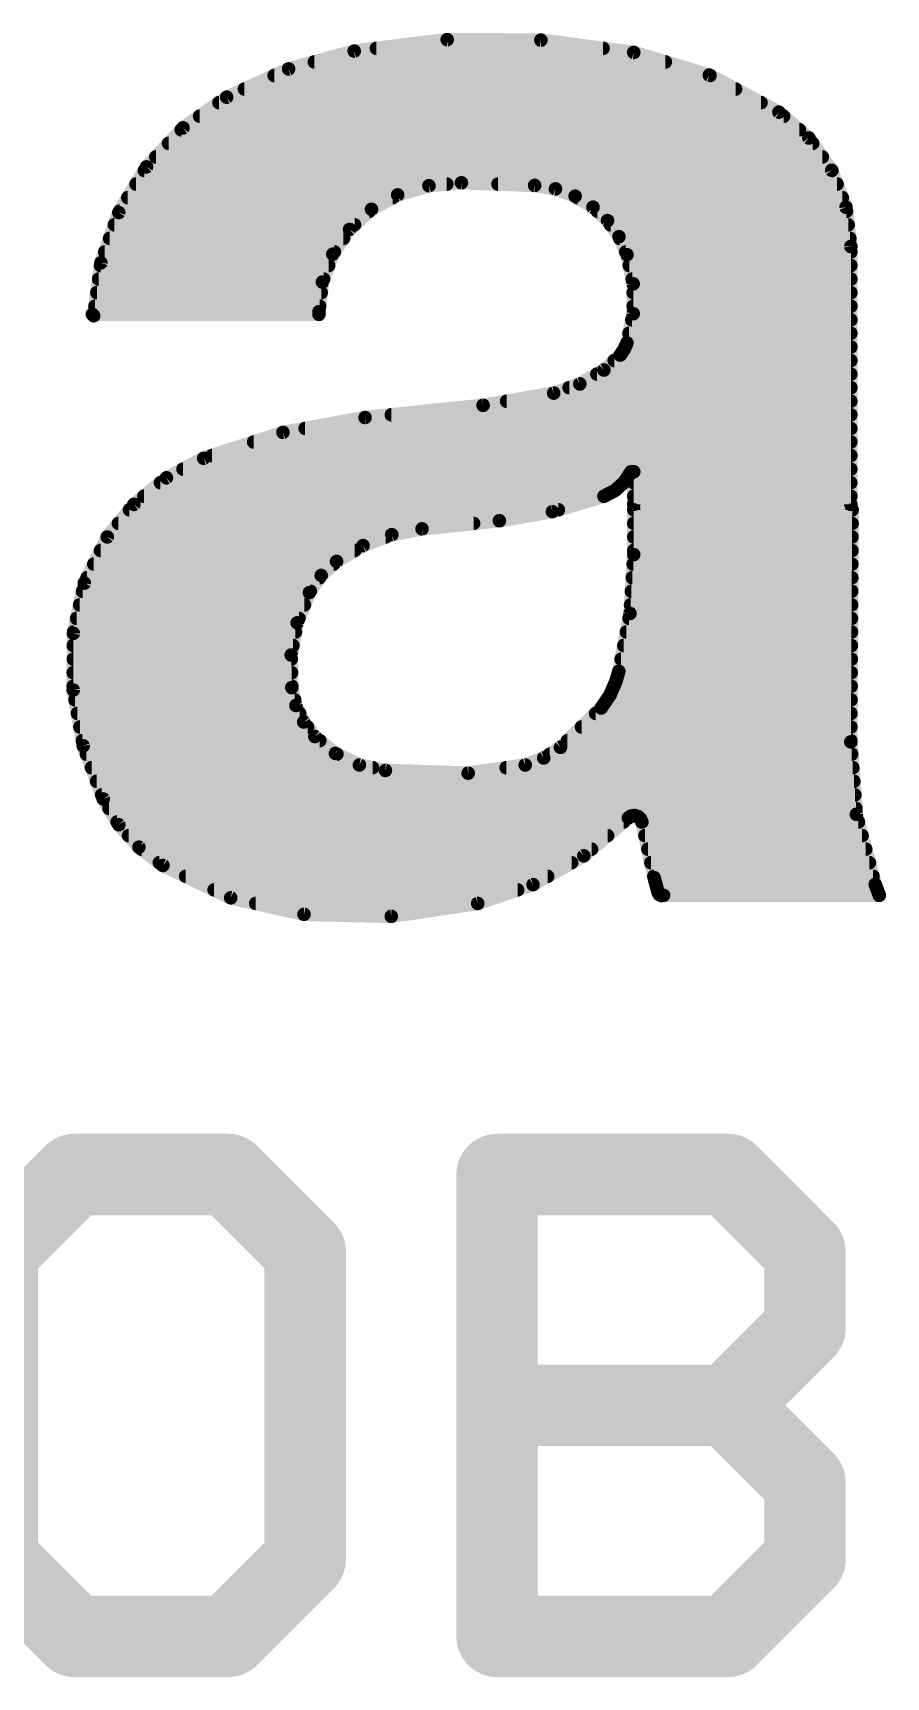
# Model space of a CAD drawing. Extents: x -0.1 to 68.7, y -15.2 to 51.5.
# Drawn here: x 47.514 to 49.111, y 1.651 to 4.728 of the extents above; entities that cross this region are included whole.
import ezdxf

# ---------------------------------------------------------------- set-up
doc = ezdxf.new("R2010")
doc.units = 0
doc.layers.add('21', color=41, linetype='CONTINUOUS')

msp = doc.modelspace()

# ---------------------------------------------------------------- linework, layer by layer
at = {"layer": '21'}
for points, const_width in [([(48.2893, 4.7152), (48.1152, 4.6939)], 0.0254), ([(48.1568, 4.699), (48.581, 4.699)], 0.0254), ([(48.4646, 4.7144), (48.2893, 4.7152)], 0.0254), ([(48.6385, 4.6914), (48.4646, 4.7144)], 0.0254), ([(48.1152, 4.6939), (47.9923, 4.6605)], 0.0254), ([(48.0406, 4.6736), (48.6977, 4.6736)], 0.0254), ([(48.7799, 4.6489), (48.6385, 4.6914)], 0.0254), ([(47.9923, 4.6605), (47.8765, 4.6076)], 0.0254), ([(47.9654, 4.6482), (48.7812, 4.6482)], 0.0254), ([(48.9102, 4.5796), (48.7799, 4.6489)], 0.0254), ([(47.8765, 4.6076), (47.7947, 4.5501)], 0.0254), ([(47.9098, 4.6228), (48.829, 4.6228)], 0.0254), ([(47.8258, 4.572), (48.919, 4.572)], 0.0254), ([(47.862, 4.5974), (48.8767, 4.5974)], 0.0254), ([(48.9664, 4.5313), (48.9102, 4.5796)], 0.0254), ([(47.7947, 4.5501), (47.7264, 4.4772)], 0.0254), ([(47.7914, 4.5466), (48.9486, 4.5466)], 0.0254), ([(47.7676, 4.5212), (48.9735, 4.5212)], 0.0254), ([(49.0091, 4.4708), (48.9664, 4.5313)], 0.0254), ([(47.7439, 4.4958), (48.9914, 4.4958)], 0.0254), ([(47.7264, 4.4772), (47.6744, 4.3918)], 0.0254), ([(47.7223, 4.4704), (49.0093, 4.4704)], 0.0254), ([(49.0358, 4.4017), (49.0091, 4.4708)], 0.0254), ([(47.6914, 4.4196), (48.1872, 4.4196)], 0.0254), ([(47.7068, 4.445), (48.2885, 4.445)], 0.0254), ([(48.1476, 4.3978), (48.1965, 4.4247)], 0.0254), ([(48.1965, 4.4247), (48.2551, 4.442)], 0.0254), ([(48.2551, 4.442), (48.3159, 4.4475)], 0.0254), ([(48.3159, 4.4475), (48.453, 4.4425)], 0.0254), ([(48.3845, 4.445), (49.0191, 4.445)], 0.0254), ([(48.453, 4.4425), (48.4918, 4.4361)], 0.0254), ([(48.4918, 4.4361), (48.5287, 4.4224)], 0.0254), ([(48.5287, 4.4224), (48.5623, 4.4018)], 0.0254), ([(48.5332, 4.4196), (49.0289, 4.4196)], 0.0254), ([(47.6744, 4.3918), (47.641, 4.2976)], 0.0254), ([(47.6759, 4.3942), (48.1436, 4.3942)], 0.0254), ([(48.1064, 4.3602), (48.1476, 4.3978)], 0.0254), ([(48.5623, 4.4018), (48.5894, 4.3767)], 0.0254), ([(48.5705, 4.3942), (49.0367, 4.3942)], 0.0254), ([(49.0449, 4.3282), (49.0358, 4.4017)], 0.0254), ([(47.6663, 4.3688), (48.1158, 4.3688)], 0.0254), ([(48.0752, 4.3139), (48.1064, 4.3602)], 0.0254), ([(48.5894, 4.3767), (48.6108, 4.3467)], 0.0254), ([(48.595, 4.3688), (49.0399, 4.3688)], 0.0254), ([(47.6573, 4.3434), (48.0951, 4.3434)], 0.0254), ([(48.6108, 4.3467), (48.6258, 4.3129)], 0.0254), ([(48.6123, 4.3434), (49.043, 4.3434)], 0.0254), ([(49.0449, 3.8456), (49.0449, 4.3282)], 0.0254), ([(47.641, 4.2976), (47.6275, 4.1986)], 0.0254), ([(47.6482, 4.318), (48.078, 4.318)], 0.0254), ([(48.0558, 4.2616), (48.0752, 4.3139)], 0.0254), ([(48.6235, 4.318), (49.0449, 4.318)], 0.0254), ([(48.6258, 4.3129), (48.6375, 4.2583)], 0.0254), ([(47.6369, 4.2672), (48.0579, 4.2672)], 0.0254), ([(47.6403, 4.2926), (48.0673, 4.2926)], 0.0254), ([(48.6301, 4.2926), (49.0449, 4.2926)], 0.0254), ([(48.6356, 4.2672), (49.0449, 4.2672)], 0.0254), ([(47.6334, 4.2418), (48.0534, 4.2418)], 0.0254), ([(48.0492, 4.2062), (48.0558, 4.2616)], 0.0254), ([(48.6375, 4.2583), (48.6375, 4.2024)], 0.0254), ([(48.6375, 4.2418), (49.0449, 4.2418)], 0.0254), ([(47.6299, 4.2164), (48.0504, 4.2164)], 0.0254), ([(48.0492, 4.2012), (48.0492, 4.2062)], 0.0254), ([(48.6375, 4.2164), (49.0449, 4.2164)], 0.0254), ([(47.625, 4.2012), (48.0492, 4.2012)], 0.0254), ([(47.6275, 4.1986), (47.625, 4.2012)], 0.0254), ([(48.6375, 4.2024), (48.6258, 4.1478)], 0.0254), ([(48.635, 4.191), (49.0449, 4.191)], 0.0254), ([(48.6258, 4.1478), (48.6205, 4.1358)], 0.0254), ([(48.6296, 4.1656), (49.0449, 4.1656)], 0.0254), ([(48.6131, 4.125), (48.5826, 4.097)], 0.0254), ([(48.602, 4.1148), (49.0449, 4.1148)], 0.0254), ([(48.6205, 4.1358), (48.6131, 4.125)], 0.0254), ([(48.6225, 4.1402), (49.0449, 4.1402)], 0.0254), ([(48.5826, 4.097), (48.5376, 4.0711)], 0.0254), ([(48.5694, 4.0894), (49.0449, 4.0894)], 0.0254), ([(48.4886, 4.0538), (48.3565, 4.031)], 0.0254), ([(48.5376, 4.0711), (48.4886, 4.0538)], 0.0254), ([(48.5176, 4.064), (49.0449, 4.064)], 0.0254), ([(48.3565, 4.031), (48.1355, 4.0081)], 0.0254), ([(48.4005, 4.0386), (49.0449, 4.0386)], 0.0254), ([(48.1355, 4.0081), (47.9818, 3.9803)], 0.0254), ([(48.0233, 3.9878), (49.0449, 3.9878)], 0.0254), ([(48.1847, 4.0132), (49.0449, 4.0132)], 0.0254), ([(47.9818, 3.9803), (47.8333, 3.9319)], 0.0254), ([(47.9269, 3.9624), (49.0449, 3.9624)], 0.0254), ([(47.8333, 3.9319), (47.7636, 3.8953)], 0.0254), ([(47.849, 3.937), (49.0449, 3.937)], 0.0254), ([(47.7636, 3.8953), (47.7027, 3.8455)], 0.0254), ([(47.7947, 3.9116), (49.0449, 3.9116)], 0.0254), ([(48.6206, 3.8871), (48.6334, 3.9065)], 0.0254), ([(48.6334, 3.9065), (48.6385, 3.9065)], 0.0254), ([(48.6385, 3.9065), (48.6385, 3.8456)], 0.0254), ([(47.7525, 3.8862), (48.6196, 3.8862)], 0.0254), ([(48.5826, 3.8608), (48.6033, 3.8715)], 0.0254), ([(48.6033, 3.8715), (48.6206, 3.8871)], 0.0254), ([(48.6385, 3.8862), (49.0449, 3.8862)], 0.0254), ([(47.7027, 3.8455), (47.6529, 3.7846)], 0.0254), ([(47.6944, 3.8354), (48.4974, 3.8354)], 0.0254), ([(47.7214, 3.8608), (48.5826, 3.8608)], 0.0254), ([(48.4862, 3.832), (48.5826, 3.8608)], 0.0254), ([(48.6385, 3.8608), (49.0449, 3.8608)], 0.0254), ([(48.6385, 3.8456), (49.0449, 3.8456)], 0.0254), ([(49.0474, 3.8354), (48.6385, 3.8354)], 0.0254), ([(48.6385, 3.8354), (48.6385, 3.7516)], 0.0254), ([(49.0449, 3.4011), (49.0474, 3.8354)], 0.0254), ([(47.6737, 3.81), (48.3387, 3.81)], 0.0254), ([(48.2422, 3.7998), (48.387, 3.8151)], 0.0254), ([(48.387, 3.8151), (48.4862, 3.832)], 0.0254), ([(48.6385, 3.81), (49.0473, 3.81)], 0.0254), ([(47.6529, 3.7846), (47.61, 3.6984)], 0.0254), ([(47.6529, 3.7846), (48.1741, 3.7846)], 0.0254), ([(48.1317, 3.7685), (48.1856, 3.789)], 0.0254), ([(48.1856, 3.789), (48.2422, 3.7998)], 0.0254), ([(48.6385, 3.7846), (49.0471, 3.7846)], 0.0254), ([(47.6403, 3.7592), (48.1162, 3.7592)], 0.0254), ([(48.0822, 3.7389), (48.1317, 3.7685)], 0.0254), ([(48.6385, 3.7516), (48.6315, 3.6415)], 0.0254), ([(48.6385, 3.7592), (49.047, 3.7592)], 0.0254), ([(47.6276, 3.7338), (48.0766, 3.7338)], 0.0254), ([(48.0314, 3.6805), (48.0534, 3.7126)], 0.0254), ([(48.0534, 3.7126), (48.0822, 3.7389)], 0.0254), ([(48.6374, 3.7338), (49.0468, 3.7338)], 0.0254), ([(47.61, 3.6984), (47.5894, 3.6043)], 0.0254), ([(47.6066, 3.683), (48.0331, 3.683)], 0.0254), ([(47.615, 3.7084), (48.0505, 3.7084)], 0.0254), ([(48.0084, 3.6239), (48.0314, 3.6805)], 0.0254), ([(48.6341, 3.683), (49.0465, 3.683)], 0.0254), ([(48.6357, 3.7084), (49.0467, 3.7084)], 0.0254), ([(47.6011, 3.6576), (48.0221, 3.6576)], 0.0254), ([(48.6325, 3.6576), (49.0464, 3.6576)], 0.0254), ([(47.5955, 3.6322), (48.0118, 3.6322)], 0.0254), ([(47.9973, 3.5638), (48.0084, 3.6239)], 0.0254), ([(48.6315, 3.6415), (48.6105, 3.5331)], 0.0254), ([(48.6297, 3.6322), (49.0462, 3.6322)], 0.0254), ([(47.5894, 3.6043), (47.5892, 3.4982)], 0.0254), ([(47.59, 3.6068), (48.0052, 3.6068)], 0.0254), ([(48.6248, 3.6068), (49.0461, 3.6068)], 0.0254), ([(47.5893, 3.5814), (48.0005, 3.5814)], 0.0254), ([(47.9984, 3.5027), (47.9973, 3.5638)], 0.0254), ([(48.6198, 3.5814), (49.0459, 3.5814)], 0.0254), ([(47.5892, 3.5306), (47.9979, 3.5306)], 0.0254), ([(47.5893, 3.556), (47.9974, 3.556)], 0.0254), ([(48.6105, 3.5331), (48.6054, 3.5154)], 0.0254), ([(48.6098, 3.5306), (49.0456, 3.5306)], 0.0254), ([(48.6149, 3.556), (49.0458, 3.556)], 0.0254), ([(47.5892, 3.5052), (47.9984, 3.5052)], 0.0254), ([(47.5892, 3.4982), (47.608, 3.3937)], 0.0254), ([(48.0061, 3.4693), (47.9984, 3.5027)], 0.0254), ([(48.6054, 3.5154), (48.5939, 3.4886)], 0.0254), ([(48.601, 3.5052), (49.0455, 3.5052)], 0.0254), ([(47.5925, 3.4798), (48.0037, 3.4798)], 0.0254), ([(48.0207, 3.4384), (48.0061, 3.4693)], 0.0254), ([(48.5775, 3.4646), (48.5013, 3.3909)], 0.0254), ([(48.5939, 3.4886), (48.5775, 3.4646)], 0.0254), ([(48.5879, 3.4798), (49.0453, 3.4798)], 0.0254), ([(47.597, 3.4544), (48.0132, 3.4544)], 0.0254), ([(48.0416, 3.4112), (48.0207, 3.4384)], 0.0254), ([(48.567, 3.4544), (49.0452, 3.4544)], 0.0254), ([(47.6016, 3.429), (48.0279, 3.429)], 0.0254), ([(47.6062, 3.4036), (48.0508, 3.4036)], 0.0254), ([(48.08, 3.3796), (48.0416, 3.4112)], 0.0254), ([(48.5144, 3.4036), (49.0449, 3.4036)], 0.0254), ([(48.5407, 3.429), (49.0451, 3.429)], 0.0254), ([(47.608, 3.3937), (47.6453, 3.2944)], 0.0254), ([(47.6138, 3.3782), (48.0829, 3.3782)], 0.0254), ([(48.1249, 3.358), (48.08, 3.3796)], 0.0254), ([(48.5013, 3.3909), (48.47, 3.3711)], 0.0254), ([(48.4812, 3.3782), (49.0466, 3.3782)], 0.0254), ([(49.0552, 3.2656), (49.0449, 3.4011)], 0.0254), ([(47.6234, 3.3528), (48.1495, 3.3528)], 0.0254), ([(48.1736, 3.3477), (48.1249, 3.358)], 0.0254), ([(48.3286, 3.3426), (48.1736, 3.3477)], 0.0254), ([(48.4353, 3.3579), (48.3286, 3.3426)], 0.0254), ([(48.3997, 3.3528), (49.0486, 3.3528)], 0.0254), ([(48.47, 3.3711), (48.4353, 3.3579)], 0.0254), ([(47.6329, 3.3274), (49.0505, 3.3274)], 0.0254), ([(47.6424, 3.302), (49.0525, 3.302)], 0.0254), ([(47.6453, 3.2944), (47.6745, 3.2461)], 0.0254), ([(47.6561, 3.2766), (49.0544, 3.2766)], 0.0254), ([(47.6714, 3.2512), (48.6194, 3.2512)], 0.0254), ([(48.545, 3.188), (48.6283, 3.2588)], 0.0254), ([(48.6283, 3.2588), (48.6337, 3.2624)], 0.0254), ([(48.6337, 3.2624), (48.6401, 3.2633)], 0.0254), ([(48.6401, 3.2633), (48.6463, 3.2614)], 0.0254), ([(48.6463, 3.2614), (48.6511, 3.2571)], 0.0254), ([(48.6511, 3.2571), (48.6537, 3.2512)], 0.0254), ([(48.6537, 3.2512), (48.6766, 3.1471)], 0.0254), ([(48.6537, 3.2512), (49.0591, 3.2512)], 0.0254), ([(49.0906, 3.1344), (49.0552, 3.2656)], 0.0254), ([(47.6745, 3.2461), (47.7122, 3.2041)], 0.0254), ([(47.6927, 3.2258), (48.5895, 3.2258)], 0.0254), ([(48.6593, 3.2258), (49.066, 3.2258)], 0.0254), ([(47.7122, 3.2041), (47.7571, 3.1699)], 0.0254), ([(47.7171, 3.2004), (48.5596, 3.2004)], 0.0254), ([(48.4499, 3.134), (48.545, 3.188)], 0.0254), ([(48.6649, 3.2004), (49.0728, 3.2004)], 0.0254), ([(47.7504, 3.175), (48.5221, 3.175)], 0.0254), ([(47.7571, 3.1699), (47.884, 3.1093)], 0.0254), ([(48.6705, 3.175), (49.0797, 3.175)], 0.0254), ([(47.7996, 3.1496), (48.4774, 3.1496)], 0.0254), ([(48.3464, 3.0988), (48.4499, 3.134)], 0.0254), ([(48.6761, 3.1496), (49.0865, 3.1496)], 0.0254), ([(48.6766, 3.1471), (48.6842, 3.1191)], 0.0254), ([(49.0982, 3.114), (49.0906, 3.1344)], 0.0254), ([(47.8529, 3.1242), (48.4211, 3.1242)], 0.0254), ([(47.884, 3.1093), (48.0212, 3.0785)], 0.0254), ([(47.9309, 3.0988), (48.3464, 3.0988)], 0.0254), ([(48.1847, 3.0747), (48.3464, 3.0988)], 0.0254), ([(48.6828, 3.1242), (49.0944, 3.1242)], 0.0254), ([(48.6842, 3.1191), (48.6864, 3.1155)], 0.0254), ([(48.6864, 3.1155), (48.6901, 3.1137)], 0.0254), ([(48.6901, 3.1137), (48.6943, 3.114)], 0.0254), ([(48.6943, 3.114), (49.0982, 3.114)], 0.0254), ([(48.0212, 3.0785), (48.1847, 3.0747)], 0.0254), ([(47.5913, 2.5915), (47.4472, 2.4475)], 0.1524), ([(47.8794, 2.5915), (47.5913, 2.5915)], 0.1524), ([(48.0234, 2.4475), (47.8794, 2.5915)], 0.1524), ([(48.3827, 1.7272), (48.3827, 2.5915)], 0.1524), ([(48.3827, 2.5915), (48.8149, 2.5915)], 0.1524), ([(48.8149, 2.5915), (48.9589, 2.4475)], 0.1524), ([(47.4472, 2.4475), (47.4472, 1.8713)], 0.1524), ([(48.0234, 1.8713), (48.0234, 2.4475)], 0.1524), ([(48.9589, 2.4475), (48.9589, 2.3034)], 0.1524), ([(48.9589, 2.3034), (48.8149, 2.1594)], 0.1524), ([(48.3827, 2.1594), (48.8149, 2.1594)], 0.1524), ([(48.8149, 2.1594), (48.9589, 2.0153)], 0.1524), ([(48.9589, 2.0153), (48.9589, 1.8713)], 0.1524), ([(47.4472, 1.8713), (47.5913, 1.7272)], 0.1524), ([(47.8794, 1.7272), (48.0234, 1.8713)], 0.1524), ([(48.9589, 1.8713), (48.8149, 1.7272)], 0.1524), ([(47.5913, 1.7272), (47.8794, 1.7272)], 0.1524), ([(48.8149, 1.7272), (48.3827, 1.7272)], 0.1524)]:
    msp.add_lwpolyline(points, dxfattribs=dict(at, const_width=const_width))
for points, const_width in [([(48.1568, 4.7054, 1), (48.1568, 4.6926)], 0.0127), ([(48.2893, 4.7216, 1), (48.2892, 4.7089)], 0.0127), ([(48.29, 4.7089, 1), (48.2885, 4.7215)], 0.0127), ([(48.4655, 4.7207, 1), (48.4638, 4.7081)], 0.0127), ([(48.4646, 4.708, 1), (48.4647, 4.7207)], 0.0127), ([(48.581, 4.6926, 1), (48.581, 4.7054)], 0.0127), ([(48.0406, 4.68, 1), (48.0406, 4.6673)], 0.0127), ([(48.1144, 4.7002, 1), (48.116, 4.6876)], 0.0127), ([(48.1169, 4.6878, 1), (48.1135, 4.7)], 0.0127), ([(48.6403, 4.6975, 1), (48.6367, 4.6853)], 0.0127), ([(48.6377, 4.6851, 1), (48.6393, 4.6977)], 0.0127), ([(48.6977, 4.6673, 1), (48.6977, 4.68)], 0.0127), ([(47.9654, 4.6546, 1), (47.9654, 4.6418)], 0.0127), ([(47.9907, 4.6666, 1), (47.994, 4.6544)], 0.0127), ([(47.995, 4.6547, 1), (47.9897, 4.6663)], 0.0127), ([(48.7829, 4.6545, 1), (48.7769, 4.6433)], 0.0127), ([(48.778, 4.6428, 1), (48.7817, 4.655)], 0.0127), ([(48.7812, 4.6418, 1), (48.7812, 4.6546)], 0.0127), ([(47.8739, 4.6134, 1), (47.8791, 4.6018)], 0.0127), ([(47.8802, 4.6024, 1), (47.8728, 4.6128)], 0.0127), ([(47.9098, 4.6292, 1), (47.9098, 4.6164)], 0.0127), ([(48.829, 4.6164, 1), (48.829, 4.6292)], 0.0127), ([(47.8258, 4.5784, 1), (47.8258, 4.5656)], 0.0127), ([(47.862, 4.6038, 1), (47.862, 4.5911)], 0.0127), ([(48.8767, 4.5911, 1), (48.8767, 4.6038)], 0.0127), ([(48.9143, 4.5844, 1), (48.9061, 4.5748)], 0.0127), ([(48.9072, 4.574, 1), (48.9132, 4.5852)], 0.0127), ([(48.919, 4.5656, 1), (48.919, 4.5784)], 0.0127), ([(47.7914, 4.553, 1), (47.7914, 4.5403)], 0.0127), ([(47.7911, 4.5553, 1), (47.7984, 4.5449)], 0.0127), ([(47.7994, 4.5458, 1), (47.7901, 4.5545)], 0.0127), ([(48.9486, 4.5403, 1), (48.9486, 4.553)], 0.0127), ([(47.7676, 4.5276, 1), (47.7676, 4.5149)], 0.0127), ([(48.9716, 4.535, 1), (48.9612, 4.5276)], 0.0127), ([(48.9622, 4.5265, 1), (48.9705, 4.5361)], 0.0127), ([(48.9735, 4.5149, 1), (48.9735, 4.5276)], 0.0127), ([(47.7439, 4.5022, 1), (47.7439, 4.4894)], 0.0127), ([(48.9914, 4.4894, 1), (48.9914, 4.5022)], 0.0127), ([(47.7223, 4.4768, 1), (47.7223, 4.4641)], 0.0127), ([(47.7218, 4.4815, 1), (47.731, 4.4728)], 0.0127), ([(47.7318, 4.4739, 1), (47.721, 4.4805)], 0.0127), ([(49.015, 4.4731, 1), (49.0032, 4.4685)], 0.0127), ([(49.0039, 4.4671, 1), (49.0143, 4.4745)], 0.0127), ([(49.0093, 4.4641, 1), (49.0093, 4.4768)], 0.0127), ([(47.6914, 4.426, 1), (47.6914, 4.4132)], 0.0127), ([(47.7068, 4.4514, 1), (47.7068, 4.4386)], 0.0127), ([(48.1872, 4.4132, 1), (48.1872, 4.426)], 0.0127), ([(48.1947, 4.4308, 1), (48.1983, 4.4186)], 0.0127), ([(48.1996, 4.4191, 1), (48.1934, 4.4303)], 0.0127), ([(48.2545, 4.4483, 1), (48.2557, 4.4356)], 0.0127), ([(48.2569, 4.4359, 1), (48.2533, 4.448)], 0.0127), ([(48.2885, 4.4386, 1), (48.2885, 4.4514)], 0.0127), ([(48.3161, 4.4538, 1), (48.3157, 4.4412)], 0.0127), ([(48.3165, 4.4412, 1), (48.3153, 4.4538)], 0.0127), ([(48.3845, 4.4514, 1), (48.3845, 4.4386)], 0.0127), ([(48.454, 4.4488, 1), (48.452, 4.4362)], 0.0127), ([(48.4528, 4.4362, 1), (48.4532, 4.4488)], 0.0127), ([(48.4941, 4.442, 1), (48.4896, 4.4301)], 0.0127), ([(48.4908, 4.4298, 1), (48.4929, 4.4424)], 0.0127), ([(48.532, 4.4278, 1), (48.5254, 4.4169)], 0.0127), ([(48.5265, 4.4164, 1), (48.5309, 4.4283)], 0.0127), ([(48.5332, 4.426, 1), (48.5332, 4.4132)], 0.0127), ([(49.0191, 4.4386, 1), (49.0191, 4.4514)], 0.0127), ([(49.0289, 4.4132, 1), (49.0289, 4.426)], 0.0127), ([(47.669, 4.3951, 1), (47.6799, 4.3885)], 0.0127), ([(47.6804, 4.3897, 1), (47.6685, 4.3939)], 0.0127), ([(47.6759, 4.4006, 1), (47.6759, 4.3879)], 0.0127), ([(48.1445, 4.4034, 1), (48.1507, 4.3923)], 0.0127), ([(48.1519, 4.3931, 1), (48.1433, 4.4025)], 0.0127), ([(48.1436, 4.3879, 1), (48.1436, 4.4006)], 0.0127), ([(48.5666, 4.4065, 1), (48.558, 4.3971)], 0.0127), ([(48.559, 4.3964, 1), (48.5656, 4.4072)], 0.0127), ([(48.5705, 4.4006, 1), (48.5705, 4.3879)], 0.0127), ([(49.0421, 4.4025, 1), (49.0295, 4.4009)], 0.0127), ([(49.0299, 4.3994, 1), (49.0417, 4.404)], 0.0127), ([(49.0367, 4.3879, 1), (49.0367, 4.4006)], 0.0127), ([(47.6663, 4.3752, 1), (47.6663, 4.3624)], 0.0127), ([(48.1021, 4.3649, 1), (48.1107, 4.3555)], 0.0127), ([(48.1117, 4.3566, 1), (48.1011, 4.3637)], 0.0127), ([(48.1158, 4.3624, 1), (48.1158, 4.3752)], 0.0127), ([(48.5945, 4.3804, 1), (48.5842, 4.373)], 0.0127), ([(48.5851, 4.372, 1), (48.5937, 4.3814)], 0.0127), ([(48.595, 4.3752, 1), (48.595, 4.3624)], 0.0127), ([(49.0399, 4.3624, 1), (49.0399, 4.3752)], 0.0127), ([(47.6573, 4.3498, 1), (47.6573, 4.337)], 0.0127), ([(48.0951, 4.337, 1), (48.0951, 4.3498)], 0.0127), ([(48.6166, 4.3492, 1), (48.605, 4.3441)], 0.0127), ([(48.6057, 4.343, 1), (48.616, 4.3503)], 0.0127), ([(48.6123, 4.3498, 1), (48.6123, 4.337)], 0.0127), ([(49.0513, 4.3282, 1), (49.0386, 4.3282)], 0.0127), ([(49.043, 4.337, 1), (49.043, 4.3498)], 0.0127), ([(47.6473, 4.2968, 1), (47.6347, 4.2985)], 0.0127), ([(47.6482, 4.3244, 1), (47.6482, 4.3117)], 0.0127), ([(48.0699, 4.3175, 1), (48.0805, 4.3104)], 0.0127), ([(48.0812, 4.3117, 1), (48.0693, 4.3161)], 0.0127), ([(48.078, 4.3117, 1), (48.078, 4.3244)], 0.0127), ([(48.6235, 4.3244, 1), (48.6235, 4.3117)], 0.0127), ([(48.632, 4.3142, 1), (48.6196, 4.3116)], 0.0127), ([(48.62, 4.3103, 1), (48.6316, 4.3155)], 0.0127), ([(49.0386, 4.3274, 1), (49.0512, 4.329)], 0.0127), ([(49.0449, 4.3117, 1), (49.0449, 4.3244)], 0.0127), ([(47.6369, 4.2736, 1), (47.6369, 4.2608)], 0.0127), ([(47.6403, 4.299, 1), (47.6403, 4.2862)], 0.0127), ([(47.635, 4.2998, 1), (47.647, 4.2955)], 0.0127), ([(48.0579, 4.2608, 1), (48.0579, 4.2736)], 0.0127), ([(48.0673, 4.2862, 1), (48.0673, 4.299)], 0.0127), ([(48.6301, 4.299, 1), (48.6301, 4.2862)], 0.0127), ([(48.6356, 4.2736, 1), (48.6356, 4.2608)], 0.0127), ([(49.0449, 4.2862, 1), (49.0449, 4.299)], 0.0127), ([(49.0449, 4.2608, 1), (49.0449, 4.2736)], 0.0127), ([(47.6334, 4.2482, 1), (47.6334, 4.2355)], 0.0127), ([(48.0498, 4.2638, 1), (48.0617, 4.2594)], 0.0127), ([(48.0621, 4.2609, 1), (48.0495, 4.2624)], 0.0127), ([(48.0534, 4.2355, 1), (48.0534, 4.2482)], 0.0127), ([(48.6438, 4.2583, 1), (48.6311, 4.2583)], 0.0127), ([(48.6375, 4.2482, 1), (48.6375, 4.2355)], 0.0127), ([(48.6313, 4.257, 1), (48.6437, 4.2596)], 0.0127), ([(49.0449, 4.2355, 1), (49.0449, 4.2482)], 0.0127), ([(47.6299, 4.2228, 1), (47.6299, 4.21)], 0.0127), ([(48.0555, 4.2062, 1), (48.0429, 4.2062)], 0.0127), ([(48.0504, 4.21, 1), (48.0504, 4.2228)], 0.0127), ([(48.6375, 4.2228, 1), (48.6375, 4.21)], 0.0127), ([(49.0449, 4.21, 1), (49.0449, 4.2228)], 0.0127), ([(47.625, 4.2076, 1), (47.625, 4.1948)], 0.0127), ([(47.6296, 4.2056, 1), (47.6204, 4.1968)], 0.0127), ([(47.6212, 4.1995, 1), (47.6338, 4.1977)], 0.0127), ([(47.6229, 4.1942, 1), (47.6321, 4.203)], 0.0127), ([(48.0429, 4.2069, 1), (48.0555, 4.2055)], 0.0127), ([(48.0429, 4.2012, 1), (48.0555, 4.2012)], 0.0127), ([(48.0492, 4.1948, 1), (48.0492, 4.2076)], 0.0127), ([(48.635, 4.1974, 1), (48.635, 4.1846)], 0.0127), ([(48.6311, 4.2024, 1), (48.6438, 4.2024)], 0.0127), ([(48.6437, 4.2011, 1), (48.6313, 4.2037)], 0.0127), ([(49.0449, 4.1846, 1), (49.0449, 4.1974)], 0.0127), ([(48.6196, 4.1491, 1), (48.632, 4.1465)], 0.0127), ([(48.6316, 4.1453, 1), (48.62, 4.1503)], 0.0127), ([(48.6296, 4.172, 1), (48.6296, 4.1593)], 0.0127), ([(49.0449, 4.1593, 1), (49.0449, 4.172)], 0.0127), ([(48.602, 4.1212, 1), (48.602, 4.1084)], 0.0127), ([(48.6079, 4.1286, 1), (48.6183, 4.1214)], 0.0127), ([(48.6174, 4.1203, 1), (48.6088, 4.1297)], 0.0127), ([(48.6147, 4.1383, 1), (48.6264, 4.1332)], 0.0127), ([(48.6258, 4.1322, 1), (48.6153, 4.1394)], 0.0127), ([(48.6225, 4.1466, 1), (48.6225, 4.1338)], 0.0127), ([(49.0449, 4.1338, 1), (49.0449, 4.1466)], 0.0127), ([(49.0449, 4.1084, 1), (49.0449, 4.1212)], 0.0127), ([(48.5694, 4.0958, 1), (48.5694, 4.0831)], 0.0127), ([(48.5783, 4.1017, 1), (48.5869, 4.0923)], 0.0127), ([(48.5858, 4.0915, 1), (48.5794, 4.1025)], 0.0127), ([(49.0449, 4.0831, 1), (49.0449, 4.0958)], 0.0127), ([(48.4865, 4.0598, 1), (48.4907, 4.0478)], 0.0127), ([(48.4897, 4.0475, 1), (48.4875, 4.0601)], 0.0127), ([(48.5176, 4.0704, 1), (48.5176, 4.0576)], 0.0127), ([(48.5344, 4.0766, 1), (48.5408, 4.0655)], 0.0127), ([(48.5397, 4.0651, 1), (48.5355, 4.077)], 0.0127), ([(49.0449, 4.0576, 1), (49.0449, 4.0704)], 0.0127), ([(48.3554, 4.0373, 1), (48.3576, 4.0247)], 0.0127), ([(48.3572, 4.0247, 1), (48.3558, 4.0373)], 0.0127), ([(48.4005, 4.045, 1), (48.4005, 4.0323)], 0.0127), ([(49.0449, 4.0323, 1), (49.0449, 4.045)], 0.0127), ([(48.0233, 3.9941, 1), (48.0233, 3.9815)], 0.0127), ([(48.1348, 4.0144, 1), (48.1362, 4.0018)], 0.0127), ([(48.1366, 4.0019, 1), (48.1344, 4.0143)], 0.0127), ([(48.1847, 4.0196, 1), (48.1847, 4.0069)], 0.0127), ([(49.0449, 4.0069, 1), (49.0449, 4.0196)], 0.0127), ([(49.0449, 3.9815, 1), (49.0449, 3.9941)], 0.0127), ([(47.9269, 3.9688, 1), (47.9269, 3.9561)], 0.0127), ([(47.9807, 3.9866, 1), (47.9829, 3.9741)], 0.0127), ([(47.9838, 3.9743, 1), (47.9798, 3.9863)], 0.0127), ([(49.0449, 3.9561, 1), (49.0449, 3.9688)], 0.0127), ([(47.8313, 3.9379, 1), (47.8353, 3.9259)], 0.0127), ([(47.8363, 3.9263, 1), (47.8303, 3.9375)], 0.0127), ([(47.849, 3.9434, 1), (47.849, 3.9307)], 0.0127), ([(49.0449, 3.9307, 1), (49.0449, 3.9434)], 0.0127), ([(47.7677, 3.8904, 1), (47.7596, 3.9002)], 0.0127), ([(47.7947, 3.9179, 1), (47.7947, 3.9053)], 0.0127), ([(48.6334, 3.9129, 1), (48.6334, 3.9002)], 0.0127), ([(48.6387, 3.903, 1), (48.6281, 3.91)], 0.0127), ([(48.6448, 3.9065, 1), (48.6322, 3.9065)], 0.0127), ([(48.6385, 3.9002, 1), (48.6385, 3.9129)], 0.0127), ([(49.0449, 3.9053, 1), (49.0449, 3.9179)], 0.0127), ([(47.7525, 3.8925, 1), (47.7525, 3.8799)], 0.0127), ([(47.7607, 3.9009, 1), (47.7666, 3.8897)], 0.0127), ([(48.599, 3.8762, 1), (48.6075, 3.8668)], 0.0127), ([(48.6062, 3.8659, 1), (48.6004, 3.8771)], 0.0127), ([(48.6153, 3.8906, 1), (48.6259, 3.8836)], 0.0127), ([(48.6248, 3.8823, 1), (48.6163, 3.8918)], 0.0127), ([(48.6196, 3.8799, 1), (48.6196, 3.8925)], 0.0127), ([(48.6385, 3.8925, 1), (48.6385, 3.8799)], 0.0127), ([(49.0449, 3.8799, 1), (49.0449, 3.8925)], 0.0127), ([(47.6944, 3.8418, 1), (47.6944, 3.8291)], 0.0127), ([(47.6987, 3.8505, 1), (47.7067, 3.8406)], 0.0127), ([(47.7076, 3.8415, 1), (47.6978, 3.8496)], 0.0127), ([(47.7214, 3.8672, 1), (47.7214, 3.8545)], 0.0127), ([(48.4974, 3.8291, 1), (48.4974, 3.8418)], 0.0127), ([(48.5797, 3.8664, 1), (48.5855, 3.8552)], 0.0127), ([(48.5844, 3.8547, 1), (48.5808, 3.8669)], 0.0127), ([(48.5826, 3.8545, 1), (48.5826, 3.8672)], 0.0127), ([(48.6385, 3.8672, 1), (48.6385, 3.8545)], 0.0127), ([(48.6385, 3.8519, 1), (48.6385, 3.8393)], 0.0127), ([(48.6322, 3.8456, 1), (48.6448, 3.8456)], 0.0127), ([(48.6385, 3.8418, 1), (48.6385, 3.8291)], 0.0127), ([(48.6448, 3.8354, 1), (48.6322, 3.8354)], 0.0127), ([(49.0386, 3.8456, 1), (49.0513, 3.8456)], 0.0127), ([(49.0537, 3.8354, 1), (49.0411, 3.8354)], 0.0127), ([(49.0449, 3.8545, 1), (49.0449, 3.8672)], 0.0127), ([(49.0449, 3.8393, 1), (49.0449, 3.8519)], 0.0127), ([(49.0474, 3.8291, 1), (49.0474, 3.8418)], 0.0127), ([(47.6737, 3.8163, 1), (47.6737, 3.8037)], 0.0127), ([(48.3387, 3.8037, 1), (48.3387, 3.8163)], 0.0127), ([(48.3859, 3.8214, 1), (48.3881, 3.8088)], 0.0127), ([(48.3877, 3.8088, 1), (48.3863, 3.8214)], 0.0127), ([(48.4844, 3.8381, 1), (48.488, 3.826)], 0.0127), ([(48.4872, 3.8258, 1), (48.4851, 3.8383)], 0.0127), ([(48.6385, 3.8163, 1), (48.6385, 3.8037)], 0.0127), ([(49.0473, 3.8037, 1), (49.0473, 3.8163)], 0.0127), ([(47.6529, 3.791, 1), (47.6529, 3.7783)], 0.0127), ([(47.648, 3.7886, 1), (47.6578, 3.7806)], 0.0127), ([(47.6586, 3.7818, 1), (47.6472, 3.7874)], 0.0127), ([(48.1741, 3.7783, 1), (48.1741, 3.791)], 0.0127), ([(48.1844, 3.7952, 1), (48.1868, 3.7827)], 0.0127), ([(48.1878, 3.783, 1), (48.1833, 3.7949)], 0.0127), ([(48.2415, 3.8061, 1), (48.2429, 3.7935)], 0.0127), ([(48.2434, 3.7936, 1), (48.241, 3.806)], 0.0127), ([(48.6385, 3.791, 1), (48.6385, 3.7783)], 0.0127), ([(49.0471, 3.7783, 1), (49.0471, 3.791)], 0.0127), ([(47.6403, 3.7656, 1), (47.6403, 3.7529)], 0.0127), ([(48.1162, 3.7529, 1), (48.1162, 3.7656)], 0.0127), ([(48.1294, 3.7744, 1), (48.134, 3.7625)], 0.0127), ([(48.135, 3.763, 1), (48.1284, 3.7739)], 0.0127), ([(48.6385, 3.7656, 1), (48.6385, 3.7529)], 0.0127), ([(48.6448, 3.7512, 1), (48.6322, 3.752)], 0.0127), ([(48.6322, 3.7516, 1), (48.6448, 3.7516)], 0.0127), ([(49.047, 3.7529, 1), (49.047, 3.7656)], 0.0127), ([(47.6276, 3.7401, 1), (47.6276, 3.7275)], 0.0127), ([(48.0492, 3.7173, 1), (48.0577, 3.7079)], 0.0127), ([(48.0587, 3.709, 1), (48.0482, 3.7162)], 0.0127), ([(48.0789, 3.7444, 1), (48.0855, 3.7334)], 0.0127), ([(48.0766, 3.7275, 1), (48.0766, 3.7401)], 0.0127), ([(48.0865, 3.7342, 1), (48.0779, 3.7436)], 0.0127), ([(48.6374, 3.7401, 1), (48.6374, 3.7275)], 0.0127), ([(49.0468, 3.7275, 1), (49.0468, 3.7401)], 0.0127), ([(47.6066, 3.6894, 1), (47.6066, 3.6767)], 0.0127), ([(47.6043, 3.7012, 1), (47.6157, 3.6955)], 0.0127), ([(47.6162, 3.697, 1), (47.6038, 3.6997)], 0.0127), ([(47.615, 3.7147, 1), (47.615, 3.7021)], 0.0127), ([(48.0373, 3.6781, 1), (48.0255, 3.6829)], 0.0127), ([(48.0331, 3.6767, 1), (48.0331, 3.6894)], 0.0127), ([(48.0505, 3.7021, 1), (48.0505, 3.7147)], 0.0127), ([(48.6341, 3.6894, 1), (48.6341, 3.6767)], 0.0127), ([(48.6357, 3.7147, 1), (48.6357, 3.7021)], 0.0127), ([(49.0465, 3.6767, 1), (49.0465, 3.6894)], 0.0127), ([(49.0467, 3.7021, 1), (49.0467, 3.7147)], 0.0127), ([(47.6011, 3.6639, 1), (47.6011, 3.6513)], 0.0127), ([(48.0221, 3.6513, 1), (48.0221, 3.6639)], 0.0127), ([(48.0262, 3.6841, 1), (48.0366, 3.6769)], 0.0127), ([(48.6325, 3.6639, 1), (48.6325, 3.6513)], 0.0127), ([(49.0464, 3.6513, 1), (49.0464, 3.6639)], 0.0127), ([(47.5955, 3.6385, 1), (47.5955, 3.6259)], 0.0127), ([(48.0025, 3.6263, 1), (48.0143, 3.6215)], 0.0127), ([(48.0147, 3.6227, 1), (48.0022, 3.625)], 0.0127), ([(48.0118, 3.6259, 1), (48.0118, 3.6385)], 0.0127), ([(48.6297, 3.6385, 1), (48.6297, 3.6259)], 0.0127), ([(48.6251, 3.6419, 1), (48.6378, 3.6411)], 0.0127), ([(48.6377, 3.6402, 1), (48.6252, 3.6427)], 0.0127), ([(49.0462, 3.6259, 1), (49.0462, 3.6385)], 0.0127), ([(47.5832, 3.6057, 1), (47.5956, 3.6029)], 0.0127), ([(47.5957, 3.6043, 1), (47.5831, 3.6043)], 0.0127), ([(47.59, 3.6132, 1), (47.59, 3.6005)], 0.0127), ([(48.0052, 3.6005, 1), (48.0052, 3.6132)], 0.0127), ([(48.6248, 3.6132, 1), (48.6248, 3.6005)], 0.0127), ([(49.0461, 3.6005, 1), (49.0461, 3.6132)], 0.0127), ([(47.5893, 3.5878, 1), (47.5893, 3.5751)], 0.0127), ([(48.0036, 3.5639, 1), (47.9909, 3.5637)], 0.0127), ([(47.991, 3.565, 1), (48.0035, 3.5626)], 0.0127), ([(48.0005, 3.5751, 1), (48.0005, 3.5878)], 0.0127), ([(48.6198, 3.5878, 1), (48.6198, 3.5751)], 0.0127), ([(49.0459, 3.5751, 1), (49.0459, 3.5878)], 0.0127), ([(47.5892, 3.537, 1), (47.5892, 3.5243)], 0.0127), ([(47.5893, 3.5623, 1), (47.5893, 3.5497)], 0.0127), ([(47.9974, 3.5497, 1), (47.9974, 3.5623)], 0.0127), ([(47.9979, 3.5243, 1), (47.9979, 3.537)], 0.0127), ([(48.6098, 3.537, 1), (48.6098, 3.5243)], 0.0127), ([(48.6043, 3.5343, 1), (48.6167, 3.5319)], 0.0127), ([(48.6166, 3.5313, 1), (48.6044, 3.5349)], 0.0127), ([(48.6149, 3.5623, 1), (48.6149, 3.5497)], 0.0127), ([(49.0456, 3.5243, 1), (49.0456, 3.537)], 0.0127), ([(49.0458, 3.5497, 1), (49.0458, 3.5623)], 0.0127), ([(47.5892, 3.5116, 1), (47.5892, 3.4989)], 0.0127), ([(47.5954, 3.4993, 1), (47.5829, 3.4971)], 0.0127), ([(48.0046, 3.5041, 1), (47.9922, 3.5013)], 0.0127), ([(47.9921, 3.5026, 1), (48.0047, 3.5028)], 0.0127), ([(47.9984, 3.4989, 1), (47.9984, 3.5116)], 0.0127), ([(48.601, 3.5116, 1), (48.601, 3.4989)], 0.0127), ([(48.5993, 3.5172, 1), (48.6115, 3.5136)], 0.0127), ([(48.6112, 3.5129, 1), (48.5996, 3.5179)], 0.0127), ([(49.0455, 3.4989, 1), (49.0455, 3.5116)], 0.0127), ([(47.5828, 3.4982, 1), (47.5955, 3.4982)], 0.0127), ([(47.5925, 3.4861, 1), (47.5925, 3.4735)], 0.0127), ([(48.0118, 3.472, 1), (48.0004, 3.4666)], 0.0127), ([(47.9999, 3.4679, 1), (48.0123, 3.4708)], 0.0127), ([(48.0037, 3.4735, 1), (48.0037, 3.4861)], 0.0127), ([(48.5819, 3.46, 1), (48.5731, 3.4692)], 0.0127), ([(48.5879, 3.4861, 1), (48.5879, 3.4735)], 0.0127), ([(48.5881, 3.4911, 1), (48.5998, 3.4861)], 0.0127), ([(48.5992, 3.485, 1), (48.5887, 3.4922)], 0.0127), ([(49.0453, 3.4735, 1), (49.0453, 3.4861)], 0.0127), ([(47.597, 3.4607, 1), (47.597, 3.4481)], 0.0127), ([(48.0132, 3.4481, 1), (48.0132, 3.4607)], 0.0127), ([(48.0258, 3.4422, 1), (48.0157, 3.4345)], 0.0127), ([(48.015, 3.4356, 1), (48.0265, 3.4411)], 0.0127), ([(48.567, 3.4607, 1), (48.567, 3.4481)], 0.0127), ([(48.5723, 3.4682, 1), (48.5827, 3.461)], 0.0127), ([(49.0452, 3.4481, 1), (49.0452, 3.4607)], 0.0127), ([(47.6016, 3.4354, 1), (47.6016, 3.4227)], 0.0127), ([(47.6062, 3.4099, 1), (47.6062, 3.3973)], 0.0127), ([(48.0279, 3.4227, 1), (48.0279, 3.4354)], 0.0127), ([(48.0456, 3.4161, 1), (48.0376, 3.4063)], 0.0127), ([(48.0366, 3.4073, 1), (48.0466, 3.4151)], 0.0127), ([(48.0508, 3.3973, 1), (48.0508, 3.4099)], 0.0127), ([(48.5144, 3.4099, 1), (48.5144, 3.3973)], 0.0127), ([(48.5407, 3.4354, 1), (48.5407, 3.4227)], 0.0127), ([(49.0449, 3.3973, 1), (49.0449, 3.4099)], 0.0127), ([(49.0451, 3.4227, 1), (49.0451, 3.4354)], 0.0127), ([(47.6139, 3.396, 1), (47.602, 3.3915)], 0.0127), ([(47.6017, 3.3926, 1), (47.6142, 3.3949)], 0.0127), ([(47.6138, 3.3845, 1), (47.6138, 3.3719)], 0.0127), ([(48.0828, 3.3853, 1), (48.0773, 3.3739)], 0.0127), ([(48.076, 3.3747, 1), (48.0841, 3.3845)], 0.0127), ([(48.0829, 3.3719, 1), (48.0829, 3.3845)], 0.0127), ([(48.4812, 3.3845, 1), (48.4812, 3.3719)], 0.0127), ([(48.4969, 3.3955, 1), (48.5057, 3.3863)], 0.0127), ([(48.5047, 3.3855, 1), (48.4979, 3.3963)], 0.0127), ([(49.0512, 3.4016, 1), (49.0386, 3.4006)], 0.0127), ([(49.0386, 3.4011, 1), (49.0512, 3.4011)], 0.0127), ([(49.0466, 3.3719, 1), (49.0466, 3.3845)], 0.0127), ([(47.6234, 3.3592, 1), (47.6234, 3.3465)], 0.0127), ([(48.1262, 3.3642, 1), (48.1236, 3.3518)], 0.0127), ([(48.1221, 3.3523, 1), (48.1277, 3.3637)], 0.0127), ([(48.1495, 3.3465, 1), (48.1495, 3.3592)], 0.0127), ([(48.1738, 3.354, 1), (48.1734, 3.3414)], 0.0127), ([(48.1723, 3.3415, 1), (48.1749, 3.3539)], 0.0127), ([(48.3277, 3.3489, 1), (48.3295, 3.3363)], 0.0127), ([(48.3284, 3.3363, 1), (48.3288, 3.3489)], 0.0127), ([(48.3997, 3.3592, 1), (48.3997, 3.3465)], 0.0127), ([(48.433, 3.3638, 1), (48.4376, 3.352)], 0.0127), ([(48.4362, 3.3516, 1), (48.4344, 3.3642)], 0.0127), ([(48.4666, 3.3764, 1), (48.4734, 3.3657)], 0.0127), ([(48.4722, 3.3651, 1), (48.4677, 3.377)], 0.0127), ([(49.0486, 3.3465, 1), (49.0486, 3.3592)], 0.0127), ([(47.6329, 3.3338, 1), (47.6329, 3.3211)], 0.0127), ([(49.0505, 3.3211, 1), (49.0505, 3.3338)], 0.0127), ([(47.6424, 3.3083, 1), (47.6424, 3.2957)], 0.0127), ([(47.6507, 3.2977, 1), (47.6399, 3.2911)], 0.0127), ([(47.6394, 3.2922, 1), (47.6512, 3.2966)], 0.0127), ([(49.0525, 3.2957, 1), (49.0525, 3.3083)], 0.0127), ([(47.6561, 3.283, 1), (47.6561, 3.2703)], 0.0127), ([(47.6714, 3.2576, 1), (47.6714, 3.2449)], 0.0127), ([(48.6194, 3.2449, 1), (48.6194, 3.2576)], 0.0127), ([(48.6248, 3.2641, 1), (48.6318, 3.2535)], 0.0127), ([(48.6324, 3.254, 1), (48.6242, 3.2636)], 0.0127), ([(48.6328, 3.2686, 1), (48.6346, 3.2561)], 0.0127), ([(48.6372, 3.2571, 1), (48.6302, 3.2677)], 0.0127), ([(48.6419, 3.2694, 1), (48.6383, 3.2572)], 0.0127), ([(48.641, 3.257, 1), (48.6392, 3.2696)], 0.0127), ([(48.6505, 3.2662, 1), (48.6421, 3.2567)], 0.0127), ([(48.6445, 3.2554, 1), (48.6481, 3.2675)], 0.0127), ([(48.657, 3.2597, 1), (48.6453, 3.2546)], 0.0127), ([(48.6469, 3.2524, 1), (48.6554, 3.2619)], 0.0127), ([(48.6599, 3.2526, 1), (48.6475, 3.2498)], 0.0127), ([(48.6537, 3.2576, 1), (48.6537, 3.2449)], 0.0127), ([(49.0614, 3.2673, 1), (49.0491, 3.264)], 0.0127), ([(49.0489, 3.2651, 1), (49.0616, 3.2661)], 0.0127), ([(49.0544, 3.2703, 1), (49.0544, 3.283)], 0.0127), ([(49.0591, 3.2449, 1), (49.0591, 3.2576)], 0.0127), ([(47.6792, 3.2503, 1), (47.6698, 3.2419)], 0.0127), ([(47.6691, 3.2428, 1), (47.6799, 3.2494)], 0.0127), ([(47.6927, 3.2321, 1), (47.6927, 3.2195)], 0.0127), ([(48.5895, 3.2195, 1), (48.5895, 3.2321)], 0.0127), ([(48.6479, 3.2487, 1), (48.6595, 3.2537)], 0.0127), ([(48.6593, 3.2321, 1), (48.6593, 3.2195)], 0.0127), ([(49.066, 3.2195, 1), (49.066, 3.2321)], 0.0127), ([(47.7161, 3.2092, 1), (47.7084, 3.1991)], 0.0127), ([(47.7075, 3.1999, 1), (47.7169, 3.2084)], 0.0127), ([(47.7171, 3.2067, 1), (47.7171, 3.1941)], 0.0127), ([(48.5481, 3.1824, 1), (48.5419, 3.1935)], 0.0127), ([(48.5596, 3.1941, 1), (48.5596, 3.2067)], 0.0127), ([(48.6649, 3.2067, 1), (48.6649, 3.1941)], 0.0127), ([(49.0728, 3.1941, 1), (49.0728, 3.2067)], 0.0127), ([(47.7504, 3.1814, 1), (47.7504, 3.1687)], 0.0127), ([(47.7598, 3.1756, 1), (47.7544, 3.1642)], 0.0127), ([(47.7533, 3.1648, 1), (47.7609, 3.175)], 0.0127), ([(48.5221, 3.1687, 1), (48.5221, 3.1814)], 0.0127), ([(48.5409, 3.1928, 1), (48.5491, 3.1831)], 0.0127), ([(48.6705, 3.1814, 1), (48.6705, 3.1687)], 0.0127), ([(49.0797, 3.1687, 1), (49.0797, 3.1814)], 0.0127), ([(47.7996, 3.1559, 1), (47.7996, 3.1433)], 0.0127), ([(48.4468, 3.1395, 1), (48.4531, 3.1285)], 0.0127), ([(48.452, 3.128, 1), (48.4479, 3.14)], 0.0127), ([(48.4774, 3.1433, 1), (48.4774, 3.1559)], 0.0127), ([(48.6761, 3.1559, 1), (48.6761, 3.1433)], 0.0127), ([(48.6827, 3.1488, 1), (48.6705, 3.1454)], 0.0127), ([(48.6704, 3.1457, 1), (48.6828, 3.1485)], 0.0127), ([(49.0966, 3.1366, 1), (49.0846, 3.1322)], 0.0127), ([(49.0845, 3.1327, 1), (49.0967, 3.1361)], 0.0127), ([(49.0865, 3.1433, 1), (49.0865, 3.1559)], 0.0127), ([(47.8529, 3.1305, 1), (47.8529, 3.1179)], 0.0127), ([(47.8854, 3.1155, 1), (47.8826, 3.1031)], 0.0127), ([(47.8813, 3.1036, 1), (47.8867, 3.1151)], 0.0127), ([(47.9309, 3.1052, 1), (47.9309, 3.0925)], 0.0127), ([(48.3444, 3.1048, 1), (48.3484, 3.0928)], 0.0127), ([(48.3473, 3.0925, 1), (48.3455, 3.1051)], 0.0127), ([(48.3464, 3.0925, 1), (48.3464, 3.1052)], 0.0127), ([(48.4211, 3.1179, 1), (48.4211, 3.1305)], 0.0127), ([(48.6828, 3.1305, 1), (48.6828, 3.1179)], 0.0127), ([(48.6896, 3.1224, 1), (48.6788, 3.1158)], 0.0127), ([(48.6781, 3.1174, 1), (48.6903, 3.1208)], 0.0127), ([(48.6893, 3.1212, 1), (48.6835, 3.1099)], 0.0127), ([(48.681, 3.1122, 1), (48.6918, 3.1189)], 0.0127), ([(48.6896, 3.12, 1), (48.6907, 3.1073)], 0.0127), ([(48.6873, 3.108, 1), (48.693, 3.1193)], 0.0127), ([(48.6943, 3.1204, 1), (48.6943, 3.1077)], 0.0127), ([(48.6948, 3.1077, 1), (48.6938, 3.1203)], 0.0127), ([(49.0922, 3.1118, 1), (49.1042, 3.1162)], 0.0127), ([(49.0944, 3.1179, 1), (49.0944, 3.1305)], 0.0127), ([(49.0982, 3.1077, 1), (49.0982, 3.1204)], 0.0127), ([(48.0213, 3.0848, 1), (48.0211, 3.0722)], 0.0127), ([(48.0198, 3.0723, 1), (48.0226, 3.0847)], 0.0127), ([(48.1837, 3.081, 1), (48.1856, 3.0684)], 0.0127), ([(48.1845, 3.0683, 1), (48.1848, 3.081)], 0.0127), ([(47.5913, 2.6296, 1), (47.5913, 2.5534)], 0.0762), ([(47.6182, 2.5646, 1), (47.5643, 2.6185)], 0.0762), ([(47.9063, 2.6185, 1), (47.8524, 2.5646)], 0.0762), ([(47.8794, 2.5534, 1), (47.8794, 2.6296)], 0.0762), ([(48.4208, 2.5915, 1), (48.3446, 2.5915)], 0.0762), ([(48.3827, 2.6296, 1), (48.3827, 2.5534)], 0.0762), ([(48.8418, 2.6185, 1), (48.7879, 2.5646)], 0.0762), ([(48.8149, 2.5534, 1), (48.8149, 2.6296)], 0.0762), ([(47.4853, 2.4475, 1), (47.4091, 2.4475)], 0.0762), ([(48.0615, 2.4475, 1), (47.9853, 2.4475)], 0.0762), ([(48.997, 2.4475, 1), (48.9208, 2.4475)], 0.0762), ([(47.9965, 2.4205, 1), (48.0504, 2.4744)], 0.0762), ([(48.932, 2.4205, 1), (48.9859, 2.4744)], 0.0762), ([(48.9859, 2.2765, 1), (48.932, 2.3304)], 0.0762), ([(48.9208, 2.3034, 1), (48.997, 2.3034)], 0.0762), ([(48.3827, 2.1975, 1), (48.3827, 2.1213)], 0.0762), ([(48.8418, 2.1863, 1), (48.7879, 2.1324)], 0.0762), ([(48.7879, 2.1863, 1), (48.8418, 2.1324)], 0.0762), ([(48.8149, 2.1213, 1), (48.8149, 2.1975)], 0.0762), ([(48.997, 2.0153, 1), (48.9208, 2.0153)], 0.0762), ([(48.932, 1.9884, 1), (48.9859, 2.0423)], 0.0762), ([(48.0504, 1.8443, 1), (47.9965, 1.8982)], 0.0762), ([(48.9859, 1.8443, 1), (48.932, 1.8982)], 0.0762), ([(47.4091, 1.8713, 1), (47.4853, 1.8713)], 0.0762), ([(47.9853, 1.8713, 1), (48.0615, 1.8713)], 0.0762), ([(48.9208, 1.8713, 1), (48.997, 1.8713)], 0.0762), ([(47.5913, 1.7653, 1), (47.5913, 1.6891)], 0.0762), ([(47.5643, 1.7003, 1), (47.6182, 1.7541)], 0.0762), ([(47.8524, 1.7541, 1), (47.9063, 1.7003)], 0.0762), ([(47.8794, 1.6891, 1), (47.8794, 1.7653)], 0.0762), ([(48.3827, 1.7653, 1), (48.3827, 1.6891)], 0.0762), ([(48.7879, 1.7541, 1), (48.8418, 1.7003)], 0.0762), ([(48.8149, 1.6891, 1), (48.8149, 1.7653)], 0.0762), ([(48.3446, 1.7272, 1), (48.4208, 1.7272)], 0.0762)]:
    msp.add_lwpolyline(points, format="xyb", dxfattribs=dict(at, const_width=const_width))

doc.saveas('drawing.dxf')
